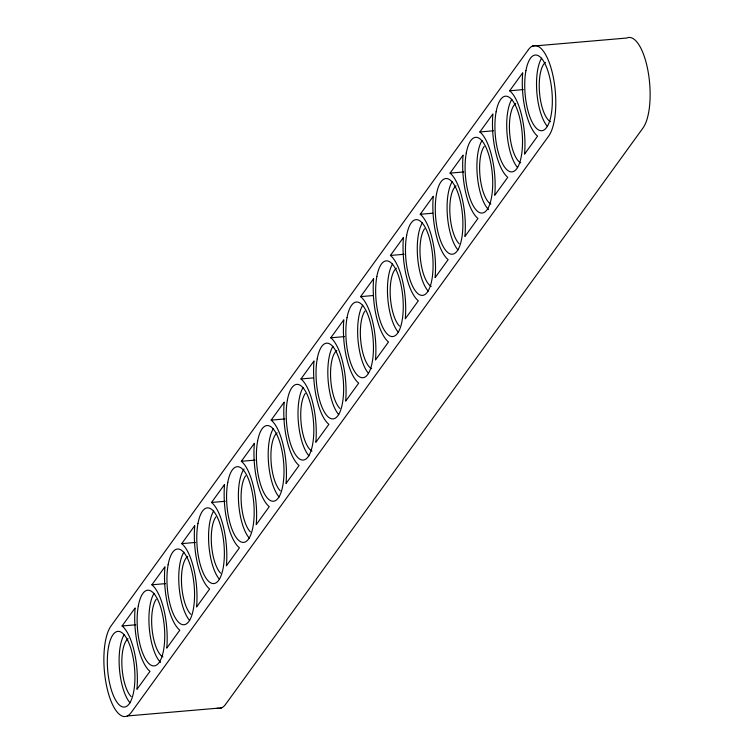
<?xml version="1.0" encoding="UTF-8"?>
<svg xmlns="http://www.w3.org/2000/svg" width="754" height="754" viewBox="0 0 754 754"><rect width="100%" height="100%" fill="white"/><g stroke="black" fill="none" stroke-linecap="round" stroke-linejoin="round"><path stroke-width="1.13" d="M122.082 625.971L135.126 607.96A46.201 16.39 85.1 0 0 149.989 671.324L136.945 689.335A46.201 16.39 85.1 0 0 122.082 625.971L135.777 624.793M151.893 584.802L164.938 566.791A46.201 16.39 85.1 0 0 179.801 630.156L166.757 648.167A46.201 16.39 85.1 0 0 151.893 584.802L165.588 583.624M181.714 543.634L194.758 525.623A46.201 16.39 85.1 0 0 209.621 588.987L196.577 606.998A46.201 16.39 85.1 0 0 181.714 543.634L195.409 542.456M211.525 502.466L224.569 484.454A46.201 16.39 85.1 0 0 239.433 547.819L226.388 565.83A46.201 16.39 85.1 0 0 211.525 502.466L225.22 501.287M241.337 461.297L254.381 443.286A46.201 16.39 85.1 0 0 269.244 506.65L256.2 524.661A46.201 16.39 85.1 0 0 241.337 461.297L255.031 460.119M271.157 420.129L284.201 402.118A46.201 16.39 85.1 0 0 299.065 465.482L286.02 483.493A46.201 16.39 85.1 0 0 271.157 420.129L284.852 418.951M300.969 378.96L314.013 360.949A46.201 16.39 85.1 0 0 328.876 424.313L315.832 442.325A46.201 16.39 85.1 0 0 300.969 378.96L313.523 377.886M330.789 337.792L343.833 319.781A46.201 16.39 85.1 0 0 358.687 383.145L345.652 401.156A46.201 16.39 85.1 0 0 330.789 337.792L344.484 336.614M360.601 296.624L373.645 278.612A46.201 16.39 85.1 0 0 388.508 341.977L375.464 359.988A46.201 16.39 85.1 0 0 360.601 296.624L373.155 295.549M390.412 255.455L403.456 237.444A46.201 16.39 85.1 0 0 418.319 300.808L405.275 318.819A46.201 16.39 85.1 0 0 390.412 255.455L404.106 254.277M420.232 214.287L433.277 196.276A46.201 16.39 85.1 0 0 448.14 259.64L435.096 277.651A46.201 16.39 85.1 0 0 420.232 214.287L432.787 213.212M450.044 173.118L463.088 155.107A46.201 16.39 85.1 0 0 477.951 218.472L464.907 236.483A46.201 16.39 85.1 0 0 450.044 173.118L463.738 171.94M479.864 131.95L492.899 113.939A46.201 16.39 85.1 0 0 507.762 177.303L494.718 195.314A46.201 16.39 85.1 0 0 479.864 131.95L493.55 130.772M509.676 90.782L522.72 72.77A46.201 16.39 85.1 0 0 537.583 136.135L524.539 154.146A46.201 16.39 85.1 0 0 509.676 90.782L523.37 89.603M532.362 46.145L626.706 38.039A47.474 16.842 85.1 0 1 648.054 71.272A47.474 16.842 85.1 0 1 643.011 127.973L225.597 704.33A47.474 16.842 85.1 0 1 217.256 708.185M127.294 715.961L221.638 707.855M550.514 121.724A30.509 10.82 85.1 0 1 539.534 92.695A30.509 10.82 85.1 0 1 545.472 62.365M547.451 126.465A37.973 13.468 85.1 0 1 536.895 92.902A37.973 13.468 85.1 0 1 541.645 58.152M520.703 162.892A30.509 10.82 85.1 0 1 509.723 133.863A30.509 10.82 85.1 0 1 515.661 103.534M517.63 167.633A37.973 13.468 85.1 0 1 507.084 134.071A37.973 13.468 85.1 0 1 511.834 99.321M459.139 243.768A30.509 10.82 85.1 0 1 449.912 213.542A30.509 10.82 85.1 0 1 456.029 185.87M490.882 204.061A30.509 10.82 85.1 0 1 480.175 177.68A30.509 10.82 85.1 0 1 484.181 146.436M488.526 209.555A37.973 13.468 85.1 0 1 477.357 176.219A37.973 13.468 85.1 0 1 482.023 140.489M399.507 326.105A30.509 10.82 85.1 0 1 390.28 295.879A30.509 10.82 85.1 0 1 396.406 268.207M398.376 332.307A37.973 13.468 85.1 0 1 387.82 298.744A37.973 13.468 85.1 0 1 392.58 263.994M457.998 249.97A37.973 13.468 85.1 0 1 447.452 216.407A37.973 13.468 85.1 0 1 452.202 181.657M428.187 291.138A37.973 13.468 85.1 0 1 417.641 257.576A37.973 13.468 85.1 0 1 422.391 222.826M431.25 286.397A30.509 10.82 85.1 0 1 420.543 260.017A30.509 10.82 85.1 0 1 424.559 228.773M368.555 373.475A37.973 13.468 85.1 0 1 358.009 339.913A37.973 13.468 85.1 0 1 362.759 305.163M371.628 368.734A30.509 10.82 85.1 0 1 360.912 342.354A30.509 10.82 85.1 0 1 364.927 311.11M338.744 414.643A37.973 13.468 85.1 0 1 328.188 381.081A37.973 13.468 85.1 0 1 332.948 346.331M339.875 408.442A30.509 10.82 85.1 0 1 330.648 378.216A30.509 10.82 85.1 0 1 336.774 350.544M279.112 496.98A37.973 13.468 85.1 0 1 268.565 463.418A37.973 13.468 85.1 0 1 273.316 428.668M308.933 455.812A37.973 13.468 85.1 0 1 298.377 422.249A37.973 13.468 85.1 0 1 303.127 387.499M311.996 451.071A30.509 10.82 85.1 0 1 301.289 424.691A30.509 10.82 85.1 0 1 305.295 393.447M249.301 538.149A37.973 13.468 85.1 0 1 238.669 503.597A37.973 13.468 85.1 0 1 244.07 468.988M219.48 579.317A37.973 13.468 85.1 0 1 208.933 545.755A37.973 13.468 85.1 0 1 213.684 511.005M220.62 573.115A30.509 10.82 85.1 0 1 211.572 545.547A30.509 10.82 85.1 0 1 215.851 516.952M160.564 662.408A37.973 13.468 85.1 0 1 149.386 629.072A37.973 13.468 85.1 0 1 154.052 593.341M250.432 531.947A30.509 10.82 85.1 0 1 241.384 504.379A30.509 10.82 85.1 0 1 245.663 475.783M280.243 490.779A30.509 10.82 85.1 0 1 271.016 460.553A30.509 10.82 85.1 0 1 277.142 432.881M189.669 620.485A37.973 13.468 85.1 0 1 179.113 586.923A37.973 13.468 85.1 0 1 183.872 552.173M131.177 696.621A30.509 10.82 85.1 0 1 121.941 666.395A30.509 10.82 85.1 0 1 128.067 638.723M130.037 702.822A37.973 13.468 85.1 0 1 119.49 669.26A37.973 13.468 85.1 0 1 124.24 634.51M190.8 614.284A30.509 10.82 85.1 0 1 181.573 584.058A30.509 10.82 85.1 0 1 187.699 556.386M162.921 656.913A30.509 10.82 85.1 0 1 152.214 630.533A30.509 10.82 85.1 0 1 156.219 599.289M528.403 49.67L110.989 626.027A47.474 16.842 85.1 0 0 107.153 688.534A47.474 16.842 85.1 0 0 131.262 712.436L548.667 136.078A47.474 16.842 85.1 0 0 552.512 73.581A47.474 16.842 85.1 0 0 528.403 49.67M525.924 70.659A37.973 13.468 85.1 0 0 539.968 130.527A37.973 13.468 85.1 0 0 549.713 77.436A37.973 13.468 85.1 0 0 525.924 70.659M496.113 111.828A37.973 13.468 85.1 0 0 510.147 171.695A37.973 13.468 85.1 0 0 519.902 118.604A37.973 13.468 85.1 0 0 496.113 111.828M466.292 152.996A37.973 13.468 85.1 0 0 480.336 212.864A37.973 13.468 85.1 0 0 490.091 159.773A37.973 13.468 85.1 0 0 466.292 152.996M436.481 194.164A37.973 13.468 85.1 0 0 450.524 254.032A37.973 13.468 85.1 0 0 460.27 200.941A37.973 13.468 85.1 0 0 436.481 194.164M406.66 235.333A37.973 13.468 85.1 0 0 420.704 295.2A37.973 13.468 85.1 0 0 430.459 242.109A37.973 13.468 85.1 0 0 406.66 235.333M376.849 276.501A37.973 13.468 85.1 0 0 390.892 336.369A37.973 13.468 85.1 0 0 400.638 283.278A37.973 13.468 85.1 0 0 376.849 276.501M347.038 317.67A37.973 13.468 85.1 0 0 361.081 377.537A37.973 13.468 85.1 0 0 370.827 324.446A37.973 13.468 85.1 0 0 347.038 317.67M317.217 358.838A37.973 13.468 85.1 0 0 331.26 418.706A37.973 13.468 85.1 0 0 341.015 365.615A37.973 13.468 85.1 0 0 317.217 358.838M287.406 400.006A37.973 13.468 85.1 0 0 301.449 459.874A37.973 13.468 85.1 0 0 311.195 406.783A37.973 13.468 85.1 0 0 287.406 400.006M257.595 441.175A37.973 13.468 85.1 0 0 271.628 501.042A37.973 13.468 85.1 0 0 281.383 447.951A37.973 13.468 85.1 0 0 257.595 441.175M227.774 482.343A37.973 13.468 85.1 0 0 241.817 542.211A37.973 13.468 85.1 0 0 251.563 489.12A37.973 13.468 85.1 0 0 227.774 482.343M197.963 523.512A37.973 13.468 85.1 0 0 212.006 583.379A37.973 13.468 85.1 0 0 221.751 530.288A37.973 13.468 85.1 0 0 197.963 523.512M168.142 564.68A37.973 13.468 85.1 0 0 182.185 624.548A37.973 13.468 85.1 0 0 191.94 571.457A37.973 13.468 85.1 0 0 168.142 564.68M138.331 605.848A37.973 13.468 85.1 0 0 152.374 665.716A37.973 13.468 85.1 0 0 162.119 612.625A37.973 13.468 85.1 0 0 138.331 605.848M108.519 647.017A37.973 13.468 85.1 0 0 122.553 706.884A37.973 13.468 85.1 0 0 132.308 653.793A37.973 13.468 85.1 0 0 108.519 647.017"/></g></svg>
